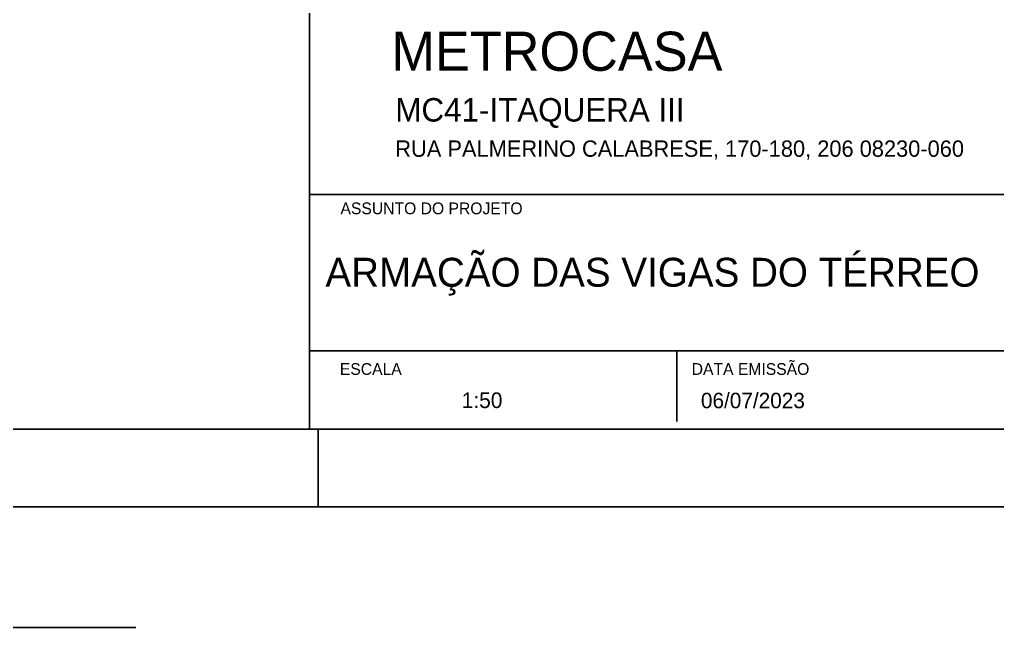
# Model space of a CAD drawing. Extents: x -30 to 93, y 78 to 140.
# Drawn here: x 68.43 to 81.02, y 77.9 to 85.71 of the extents above; entities that cross this region are included whole.
import ezdxf
from ezdxf.enums import TextEntityAlignment as Align

# ---------------------------------------------------------------- set-up
doc = ezdxf.new("R2010")
doc.units = 0
doc.header["$MEASUREMENT"] = 0
doc.linetypes.add('HIDDEN', pattern=[0.375, 0.25, -0.125])
doc.layers.get('0').update_dxf_attribs({"linetype": 'CONTINUOUS'})
doc.layers.get('Defpoints').update_dxf_attribs({"linetype": 'CONTINUOUS'})
for name, color, linetype in [('ARQ-MAR', 2, 'CONTINUOUS'), ('ARQ_CAR', 7, 'CONTINUOUS'), ('ARQ_CAR-TXT', 7, 'CONTINUOUS'), ('ARQ_FOLHA', 7, 'CONTINUOUS'), ('ARQ_TXT-2', 2, 'CONTINUOUS'), ('ARQ_TXT-4', 4, 'CONTINUOUS'), ('ARQ_VISTA 0', 251, 'CONTINUOUS')]:
    doc.layers.add(name, color=color, linetype=linetype)
doc.styles.add('01-MILLEU', font='GOTHIC.TTF')

# ---------------------------------------------------------------- blocks, each defined once
blk = doc.blocks.new('SELO METROCASA - EXECUTIVO')
at = {"layer": 'ARQ-MAR', "color": 5}
blk.add_line((-173.01, 10), (-35, 10), dxfattribs=at)
at = {"layer": 'ARQ_CAR', "color": 5}
blk.add_lwpolyline([(-175, 0), (-175, 120), (0, 120), (0, 0)], close=True, dxfattribs=at)
for points in [[(-175, 30), (0, 30)], [(-175, 10), (-35, 10)]]:
    blk.add_lwpolyline(points, dxfattribs=at)
at = {"layer": 'ARQ_CAR', "color": 3}
blk.add_lwpolyline([(-128.01, 1), (-128.01, 10)], dxfattribs=at)
at = {"layer": 'ARQ_CAR-TXT', "color": 1, "style": '01-MILLEU'}
for s, p in [('ASSUNTO DO PROJETO', (-171.02, 27.47)), ('DATA EMISSÃO', (-126.1, 6.94)), ('ESCALA', (-171.1, 6.94))]:
    blk.add_text(s, height=1.5, dxfattribs=at).set_placement(p)
at = {"layer": 'ARQ_CAR-TXT', "color": 4, "style": '01-MILLEU'}
blk.add_attdef('ASSUNTO.DO.PROJETO', (-163.54, 18.21), '', height=3.69, dxfattribs=at)
at = {"layer": 'ARQ_TXT-2', "style": '01-MILLEU'}
for tag, p, height in [('DESCRIÇÃO.DA.REVISÃO_0', (-131.24, 156.49), 2), ('MC_XXX-XX', (-33.9, 82.8), 1.5), ('RESPONSÁVEL', (-34, 73.46), 1.5), ('COORDENADOR', (-34, 63.46), 1.5), ('XXX-XX', (-33.9, 51.2), 3.65), ('DISCIPLINA', (-33.9, 41.2), 3.65), ('OBRA', (-164.01, 39.31), 3), ('ENDEREÇO', (-164.01, 34.81), 3), ('ESCALA', (-155.51, 2.7), 2)]:
    blk.add_attdef(tag, p, '', height=height, dxfattribs=at)
for tag, p in [('N_REV0', (-169.74, 157.54)), ('R_DES', (-155.84, 157.49)), ('DATA_0', (-140.16, 157.49))]:
    blk.add_attdef(tag, text='', height=2, dxfattribs=at).set_placement(p, align=Align.MIDDLE_CENTER)
blk.add_attdef('DCP', text='', height=3.24, dxfattribs=at).set_placement((-23.62, 17.18), align=Align.MIDDLE_LEFT)
blk.add_attdef('DES', text='', height=2.99, dxfattribs=at).set_placement((-19.84, 12.19), align=Align.MIDDLE)
at = {"layer": 'ARQ_TXT-4', "style": '01-MILLEU'}
blk.add_attdef('CLIENTE', (-164.51, 45.8), '', height=5, dxfattribs=at)
at = {"layer": 'ARQ_VISTA 0', "style": '01-MILLEU'}
blk.add_attdef('LOGO', (-164.51, 77.38), '', height=5, dxfattribs=at)

msp = doc.modelspace()

# ---------------------------------------------------------------- linework, layer by layer
at = {"layer": 'ARQ_FOLHA', "color": 1}
for p, q in [((72.278, 80.445), (72.277, 79.495)), ((72.277, 79.495), (72.278, 80.445)), ((72.278, 80.395), (72.278, 79.445)), ((72.278, 80.395), (72.278, 79.445)), ((72.278, 79.445), (72.278, 80.395))]:
    msp.add_line(p, q, dxfattribs=at)
for points in [[(-28.122, 79.445), (90.778, 79.445), (90.778, 138.845), (-28.122, 138.845)], [(-25.622, 80.445), (89.778, 80.445), (89.778, 137.845), (-25.622, 137.845)]]:
    msp.add_lwpolyline(points, close=True, dxfattribs=at)
at = {"layer": 'Defpoints', "color": 8, "linetype": 'HIDDEN', "ltscale": 100}
msp.add_lwpolyline([(-30.072, 140.395), (-30.072, 77.895), (92.728, 77.895), (92.728, 140.395)], close=True, dxfattribs=at)

# ---------------------------------------------------------------- block references
ref = msp.add_blockref('SELO METROCASA - EXECUTIVO', (89.778, 80.445), dxfattribs=dict(xscale=0.1006544394922334, yscale=0.1006544394922334, zscale=0.1006544394922334))
ref.add_attrib('CLIENTE', 'METROCASA', (73.219, 85.055), dxfattribs={"layer": 'ARQ_TXT-4', "height": 0.5033, "style": '01-MILLEU'})
ref.add_attrib('ASSUNTO.DO.PROJETO', 'ARMAÇÃO DAS VIGAS DO TÉRREO', (72.37, 82.278), dxfattribs={"layer": 'ARQ_CAR-TXT', "color": 4, "height": 0.37156, "style": '01-MILLEU'})
ref.add_attrib('ESCALA', '1:50', (74.125, 80.717), dxfattribs={"layer": 'ARQ_TXT-2', "height": 0.2013, "style": '01-MILLEU'})
ref.add_attrib('OBRA', 'MC41-ITAQUERA III', (73.27, 84.402), dxfattribs={"layer": 'ARQ_TXT-2', "height": 0.30196, "style": '01-MILLEU'})
ref.add_attrib('ENDEREÇO', 'RUA PALMERINO CALABRESE, 170-180, 206 08230-060', (73.27, 83.949), dxfattribs={"layer": 'ARQ_TXT-2', "height": 0.21, "style": '01-MILLEU'})

# ---------------------------------------------------------------- texts
at = {"layer": 'ARQ_TXT-2', "insert": (77.204, 80.914), "char_height": 0.2, "width": 9.2797, "attachment_point": 1, "style": '01-MILLEU'}
msp.add_mtext('06/07/2023', dxfattribs=at)

doc.saveas('drawing.dxf')
